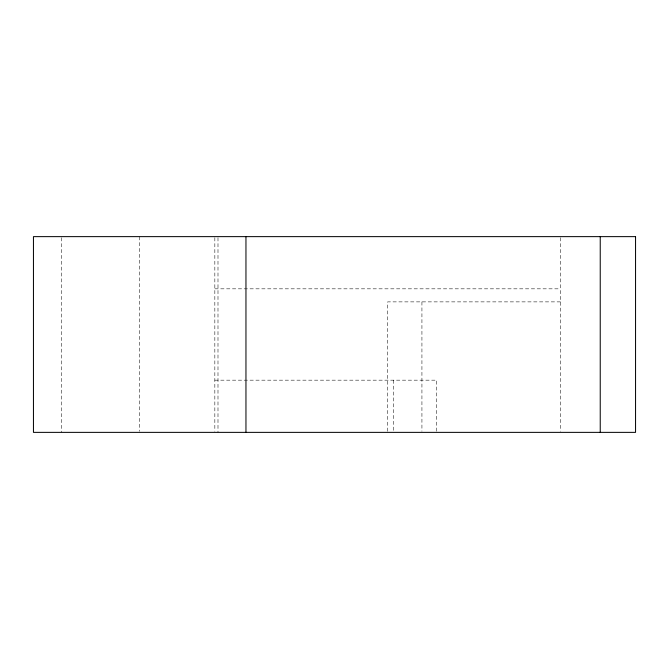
<?xml version="1.0" encoding="UTF-8"?>
<svg xmlns="http://www.w3.org/2000/svg" width="669" height="669" viewBox="0 0 669 669"><rect width="100%" height="100%" fill="white"/><g stroke="black" fill="none" stroke-linecap="round" stroke-linejoin="round"><path stroke-width="0.5" stroke-dasharray="3.35 2.51" d="M214.841 288.832L560.413 288.832M560.413 301.878L387.627 301.878L387.627 431.321M214.841 380.168L436.665 380.168L436.665 431.321M560.413 237.679L560.413 431.321M421.93 301.878L421.93 431.321M393.707 380.168L393.707 431.321M217.994 237.679L217.994 432.366M214.841 237.679L214.841 431.321M139.704 236.634L139.704 431.321M61.414 237.679L61.414 432.366"/><path stroke-width="1" d="M600.235 236.634L600.235 432.366M245.958 236.634L245.958 432.366M635.55 236.634L33.45 236.634L33.45 432.366L635.55 432.366L635.55 236.634"/></g></svg>
